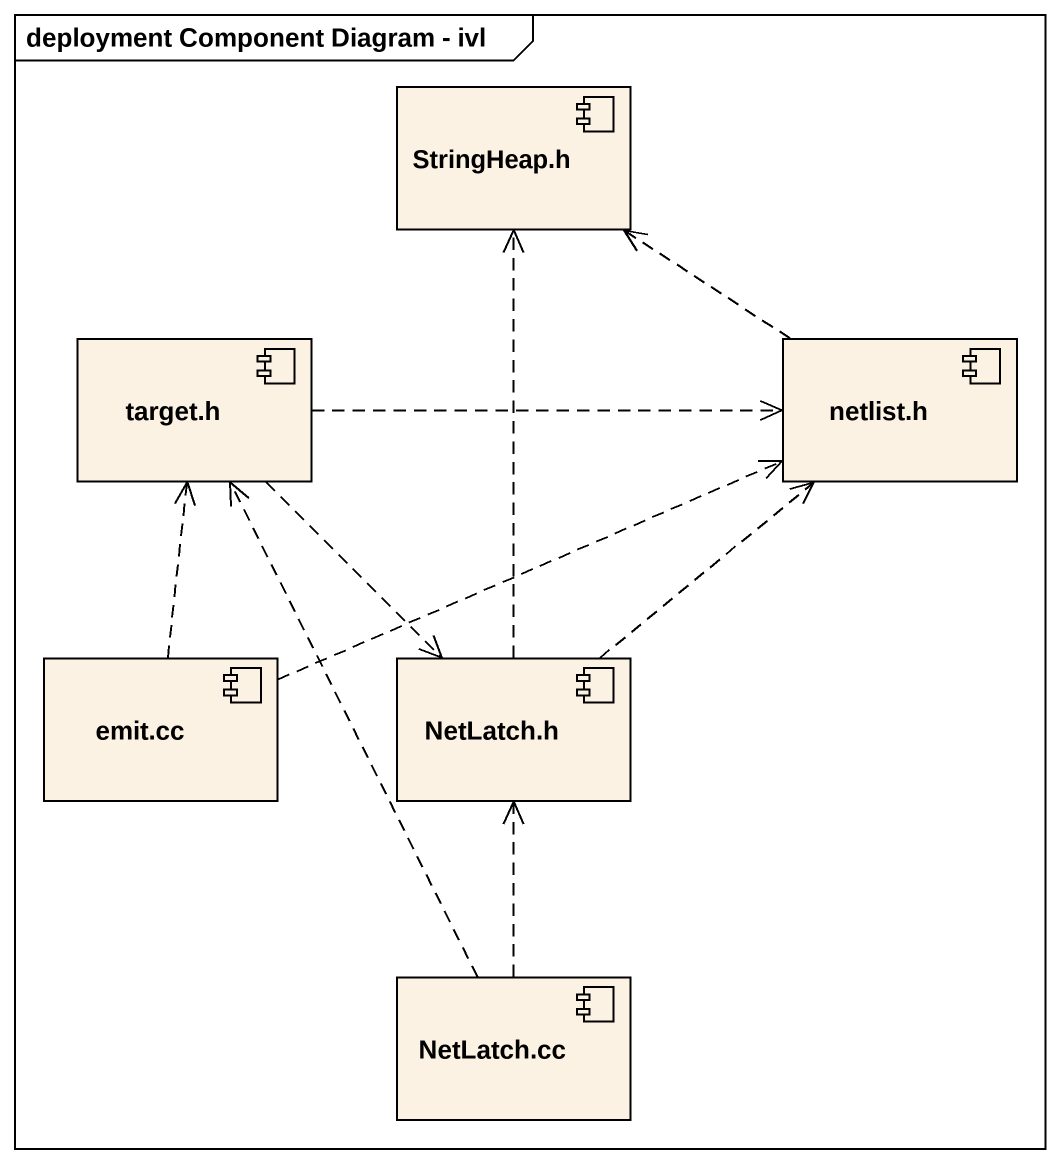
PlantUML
@startuml
mainframe deployment Component Diagram - ivl
component "StringHeap.h" as StringHeap_h
component "target.h" as target_h
component "netlist.h" as netlist_h
component "emit.cc" as emit_cc
component "NetLatch.h" as NetLatch_h
component "NetLatch.cc" as NetLatch_cc
target_h .right.> netlist_h
target_h ..> NetLatch_h
netlist_h .up.> StringHeap_h
emit_cc .up.> target_h
emit_cc .right.> netlist_h
NetLatch_h .up.> StringHeap_h
NetLatch_h .up.> netlist_h
NetLatch_cc .up.> target_h
NetLatch_cc .up.> NetLatch_h
@enduml
